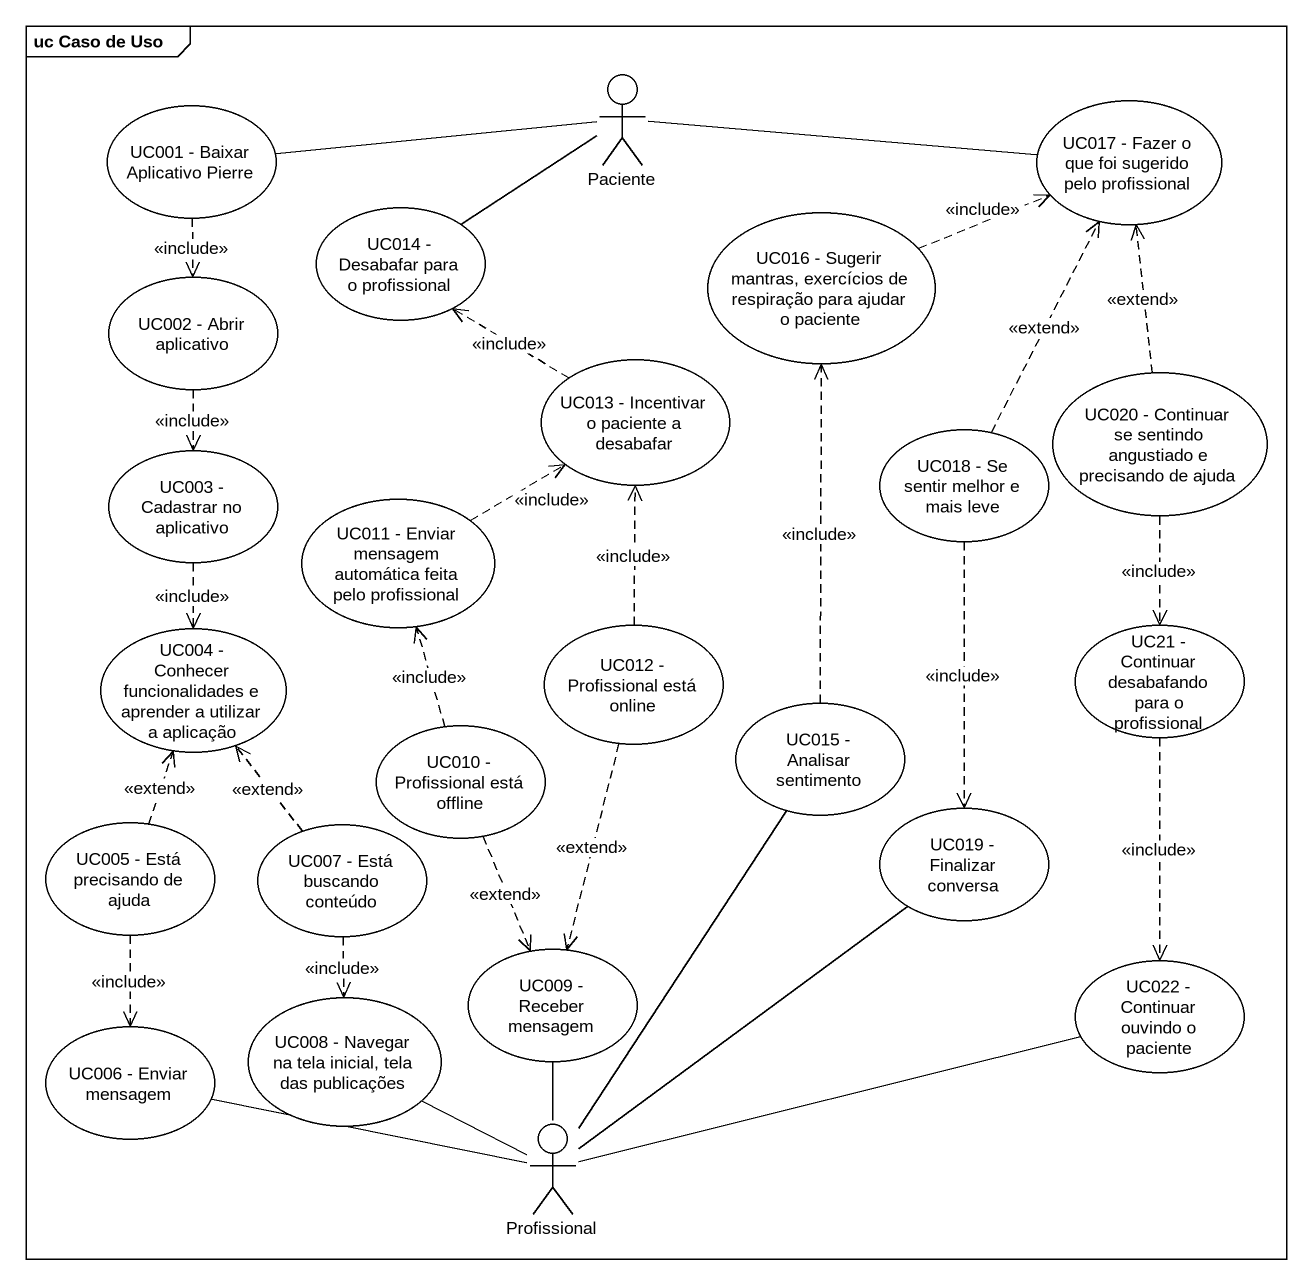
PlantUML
@startuml
mainframe uc Caso de Uso
usecase "UC001 - Baixar Aplicativo Pierre" as UC001_Baixar_Aplicativo
actor Paciente
usecase "UC017 - Fazer o que foi sugerido pelo profissional" as UC017_Fazer_o_que_foi
usecase "UC014 - Desabafar para o profissional" as UC014_Desabafar_para_o
usecase "UC016 - Sugerir mantras, exercícios de respiração para ajudar o paciente" as UC016_Sugerir_mantras
usecase "UC002 - Abrir aplicativo" as UC002_Abrir_aplicativo
usecase "UC013 - Incentivar o paciente a desabafar" as UC013_Incentivar_o_paciente
usecase "UC018 - Se sentir melhor e mais leve" as UC018_Se_sentir_melhor_e
usecase "UC020 - Continuar se sentindo angustiado e precisando de ajuda" as UC020_Continuar_se_sentindo
usecase "UC003 - Cadastrar no aplicativo" as UC003_Cadastrar_no
usecase "UC011 - Enviar mensagem automática feita pelo profissional" as UC011_Enviar_mensagem
usecase "UC004 - Conhecer funcionalidades e aprender a utilizar a aplicação" as UC004_Conhecer
usecase "UC012 - Profissional está online" as UC012_Profissional_está
usecase "UC21 - Continuar desabafando para o profissional" as UC21_Continuar_desabafando
usecase "UC010 - Profissional está offline" as UC010_Profissional_está
usecase "UC015 - Analisar sentimento" as UC015_Analisar_sentimento
usecase "UC005 - Está precisando de ajuda" as UC005_Está_precisando_de
usecase "UC007 - Está buscando conteúdo" as UC007_Está_buscando_conteúdo
usecase "UC019 - Finalizar conversa" as UC019_Finalizar_conversa
usecase "UC008 - Navegar na tela inicial, tela das publicações" as UC008_Navegar_na_tela
usecase "UC009 - Receber mensagem" as UC009_Receber_mensagem
usecase "UC022 - Continuar ouvindo o paciente" as UC022_Continuar_ouvindo_o
usecase "UC006 - Enviar mensagem" as UC006_Enviar_mensagem
actor Profissional
UC001_Baixar_Aplicativo ..> UC002_Abrir_aplicativo : <<include>>
Paciente -left- UC001_Baixar_Aplicativo
Paciente -left- UC014_Desabafar_para_o
UC017_Fazer_o_que_foi -left- Paciente
UC016_Sugerir_mantras .right.> UC017_Fazer_o_que_foi : <<include>>
UC002_Abrir_aplicativo ..> UC003_Cadastrar_no : <<include>>
UC013_Incentivar_o_paciente .up.> UC014_Desabafar_para_o : <<include>>
UC018_Se_sentir_melhor_e .up.> UC017_Fazer_o_que_foi : <<extend>>
UC018_Se_sentir_melhor_e ..> UC019_Finalizar_conversa : <<include>>
UC020_Continuar_se_sentindo .up.> UC017_Fazer_o_que_foi : <<extend>>
UC020_Continuar_se_sentindo ..> UC21_Continuar_desabafando : <<include>>
UC003_Cadastrar_no ..> UC004_Conhecer : <<include>>
UC011_Enviar_mensagem .right.> UC013_Incentivar_o_paciente : <<include>>
UC012_Profissional_está .up.> UC013_Incentivar_o_paciente : <<include>>
UC012_Profissional_está ..> UC009_Receber_mensagem : <<extend>>
UC21_Continuar_desabafando ..> UC022_Continuar_ouvindo_o : <<include>>
UC010_Profissional_está .up.> UC011_Enviar_mensagem : <<include>>
UC010_Profissional_está ..> UC009_Receber_mensagem : <<extend>>
UC015_Analisar_sentimento .up.> UC016_Sugerir_mantras : <<include>>
UC015_Analisar_sentimento -- Profissional
UC005_Está_precisando_de .up.> UC004_Conhecer : <<extend>>
UC005_Está_precisando_de ..> UC006_Enviar_mensagem : <<include>>
UC007_Está_buscando_conteúdo .up.> UC004_Conhecer : <<extend>>
UC007_Está_buscando_conteúdo ..> UC008_Navegar_na_tela : <<include>>
UC019_Finalizar_conversa -- Profissional
UC009_Receber_mensagem -- Profissional
UC022_Continuar_ouvindo_o -left- Profissional
UC006_Enviar_mensagem -right- Profissional
Profissional -up- UC008_Navegar_na_tela
@enduml
